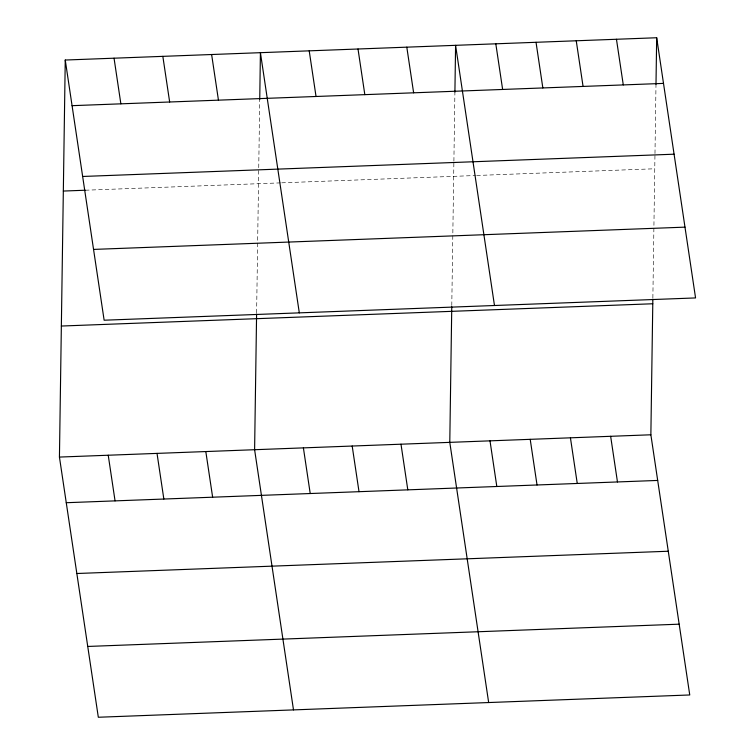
<?xml version="1.0" encoding="UTF-8"?>
<svg xmlns="http://www.w3.org/2000/svg" width="755" height="755" viewBox="0 0 755 755"><rect width="100%" height="100%" fill="white"/><g stroke="black" fill="none" stroke-linecap="round" stroke-linejoin="round"><path stroke-width="0.57" stroke-dasharray="3.77 2.83" d="M256.615 312.872L259.739 99.471M451.783 305.52L453.878 162.306M453.897 161.136L454.906 92.119M652.867 297.942L654.962 154.737M654.981 153.567L655.991 84.541M85.409 190.222L280.577 182.87M281.738 182.823L475.508 175.528M476.65 175.481L654.755 168.771"/><path stroke-width="1.13" d="M652.848 299.112L650.867 434.786L689.749 694.968L98.32 717.25L59.437 457.068L65.251 60.032L656.68 37.75L695.563 297.932L104.133 320.214L65.251 60.032M256.596 314.033L254.605 449.716L293.497 709.898M259.739 99.471L260.418 52.68L299.31 312.863M451.764 306.681L449.782 442.364L488.664 702.546M454.906 92.119L455.595 45.328L494.478 305.511M655.991 84.541L656.68 37.75M72.074 105.672L663.503 83.399M82.654 176.472L674.083 154.199M63.335 191.053L85.409 190.222M93.554 249.414L684.983 227.142M61.353 326.037L652.782 303.765M59.437 457.068L650.867 434.786M66.261 502.717L657.69 480.435M76.84 573.507L668.269 551.235M87.74 646.45L679.17 624.177M616.457 39.269L623.281 84.909M576.244 40.779L583.068 86.429M610.644 436.305L617.467 481.954M536.031 42.299L542.845 87.939M570.431 437.815L577.254 483.464M495.808 43.809L502.632 89.458M530.208 439.334L537.031 484.984M489.995 440.844L496.818 486.494M406.803 47.159L413.627 92.808M358.012 48.999L364.825 94.649M400.99 444.195L407.804 489.844M309.21 50.84L316.034 96.489M352.189 446.035L359.012 491.684M303.397 447.875L310.22 493.525M211.626 54.511L218.45 100.16M162.835 56.351L169.658 102.001M205.813 451.547L212.636 497.196M114.043 58.192L120.866 103.841M157.021 453.387L163.844 499.036M108.229 455.227L115.053 500.876"/></g></svg>
